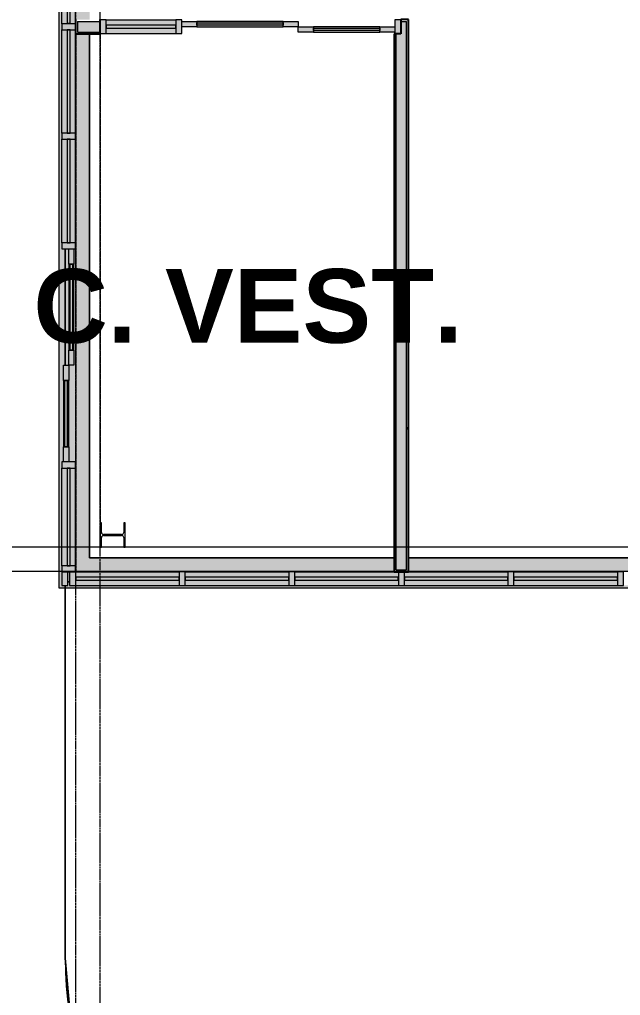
# Model space of a CAD drawing. Header units: inches. Extents: x 25369 to 33161, y -23509 to -20274.
# Drawn here: x 27972.2 to 28170.6, y -22935.4 to -22613.1 of the extents above; entities that cross this region are included whole.
import ezdxf

# ---------------------------------------------------------------- set-up
doc = ezdxf.new("R2010")
doc.units = ezdxf.units.IN
doc.header["$MEASUREMENT"] = 0
doc.linetypes.add('Dash 1_16_', pattern=[0.125, 0.0625, -0.0625])
doc.linetypes.add('Grid Line 1_2_', pattern=[0.875, 0.5, -0.125, 0.125, -0.125])
for name, color, linetype, lineweight in [('A-DETL', 90, 'Continuous', 9), ('A-DOOR', 31, 'Continuous', 9), ('A-FLOR', 192, 'Continuous', 9), ('A-GLAZ-CURT', 52, 'Continuous', 9), ('A-GLAZ-CWMG', 51, 'Continuous', 9), ('A-WALL', 113, 'Continuous', 9), ('A-WALL-PATT', 111, 'Continuous', 25), ('C-TOPO', 7, 'Continuous', 9), ('Conc', 7, 'Continuous', 13), ('I-WALL', 2, 'Continuous', 9), ('L-SITE-WALL', 31, 'Continuous', 9), ('M-AREA-IDEN', 171, 'Continuous', 9), ('S-COLS', 52, 'Continuous', 9), ('S-GRID', 1, 'Continuous', 9)]:
    doc.layers.add(name, color=color, linetype=linetype, lineweight=lineweight)
doc.styles.add('Arial_B', font='arialbd.ttf', dxfattribs={"height": 24.354149})
pattern_1 = [(0, (5929.126, 0), (61.44, 15.36), [2.534, -43.546, 2.534, -43.546, -245.76]), (0, (5929.126, 0), (61.44, 15.36), [-92.16, 2.534, -89.626, 2.534, -43.546, -107.52]), (0, (5929.126, 0), (61.44, 15.36), [-230.4, 2.534, -28.186, 2.534, -74.266]), (120, (5952.166, 7.68), (-44.02215, 45.528601), [2.534, -43.546, 2.534, -43.546, -245.76]), (120, (5952.166, 7.68), (-44.02215, 45.528601), [-92.16, 2.534, -89.626, 2.534, -43.546, -107.52]), (120, (5952.166, 7.68), (-44.02215, 45.528601), [-230.4, 2.534, -28.186, 2.534, -74.266]), (240, (5959.846, 38.4), (-17.41785, -60.888601), [2.534, -43.546, 2.534, -43.546, -245.76]), (240, (5959.846, 38.4), (-17.41785, -60.888601), [-92.16, 2.534, -89.626, 2.534, -43.546, -107.52]), (240, (5959.846, 38.4), (-17.41785, -60.888601), [-230.4, 2.534, -28.186, 2.534, -74.266])]

# ---------------------------------------------------------------- blocks, each defined once
blk = doc.blocks.new('Struct_Xcel_Sports Complex_rvt-2-Overall Floor Plan')
at = {"layer": 'L-SITE-WALL', "lineweight": 5}
h = blk.add_hatch(color=254, dxfattribs=at)
h.paths.add_polyline_path([(22059.27, -22727.24), (22059.27, -22688.8), (22058.14, -22688.8), (22058.14, -22727.24), (22058.77, -22727.24)], flags=0)
h.paths.add_polyline_path([(22061.52, -22790.8), (22066.14, -22790.8), (22066.14, -22617.8), (22061.52, -22617.8), (22061.52, -22688.8), (22061.02, -22688.8), (22061.02, -22727.24), (22059.27, -22727.24), (22059.27, -22759.18), (22061.52, -22759.18), (22061.52, -22762.87)], flags=0)
h.paths.add_polyline_path([(22061.52, -22613.05), (22066.14, -22613.05), (22066.14, -22542.93), (22058.33, -22542.93), (22058.33, -22336.55), (22058.14, -22336.55), (22058.14, -22543.18), (22061.52, -22543.18), (22061.52, -22580.24)], flags=0)
h.paths.add_polyline_path([(22061.64, -21725.27), (22066.14, -21725.27), (22066.14, -21723.23), (22062.29, -21723.26), (22061.92, -21725.15), (22061.67, -21725.26)], flags=0)
h.paths.add_polyline_path([(22061.52, -22336.55), (22061.64, -22336.55), (22061.67, -21722.93), (22066.14, -21722.93), (22066.14, -21649.18), (22058.33, -21649.18), (22058.33, -21182.12), (22058.14, -21182.12), (22058.14, -21649.43), (22061.52, -21649.43), (22061.52, -21651.43), (22058.14, -21651.43), (22058.14, -21686.62), (22061.52, -21686.62), (22061.52, -21722.68), (22058.14, -21722.68), (22058.14, -22298.37), (22061.52, -22298.37), (22061.52, -22334.55)], flags=0)
h.paths.add_polyline_path([(22058.64, -22298.3), (22058.46, -22298.3), (22058.46, -21722.99), (22060.04, -21722.99), (22060.04, -22298.3)], flags=0)
h.paths.add_polyline_path([(22061.64, -21182.12), (22061.64, -21143.68), (22058.33, -21143.68), (22058.33, -20899.55), (22058.14, -20899.55), (22058.14, -21143.93), (22061.52, -21143.93), (22061.52, -21182.12)], flags=0)
h = blk.add_hatch(color=254, dxfattribs=at)
h.paths.add_polyline_path([(25977.95, -22798.8), (25981.02, -22798.8), (25981.02, -22795.43), (26018.08, -22795.43), (26018.08, -22798.8), (26088.45, -22798.8), (26088.45, -22795.43), (26123.27, -22795.43), (26123.27, -22790.8), (25980.77, -22790.8), (25980.77, -22798.62), (25836.27, -22798.62), (25836.27, -22795.3), (25797.58, -22795.3), (25797.58, -22798.62), (25672.89, -22798.62), (25672.83, -22798.48), (25336.81, -22798.43), (25336.81, -22796.91), (25501.08, -22796.91), (25501.08, -22796.55), (25336.74, -22796.55), (25336.74, -22798.62), (25244.4, -22798.62), (25244.4, -22798.8), (25797.83, -22798.8), (25797.83, -22795.43), (25836.02, -22795.43), (25836.02, -22798.8), (25976.39, -22798.8)], flags=0)
h.paths.add_polyline_path([(25170.82, -22798.8), (25243.4, -22798.8), (25243.4, -22798.62), (25112.52, -22798.62), (25112.52, -22795.3), (25074.08, -22795.3), (25074.08, -22795.43), (25112.27, -22795.44), (25112.27, -22798.8), (25170.39, -22798.8)], flags=0)
h.paths.add_polyline_path([(25074.08, -22798.8), (25074.08, -22798.62), (24244.02, -22798.62), (24244.02, -22790.8), (24137.7, -22790.8), (24137.7, -22795.43), (24172.52, -22795.43), (24172.52, -22798.8), (24207.7, -22798.8), (24207.7, -22795.43), (24243.77, -22795.43), (24243.77, -22798.8), (25073.33, -22798.8)], flags=0)
h.paths.add_polyline_path([(23907.48, -22798.8), (23954.52, -22798.8), (23954.52, -22795.43), (24132.95, -22795.43), (24132.95, -22790.8), (23954.27, -22790.8), (23954.27, -22798.62), (23375.52, -22798.62), (23375.52, -22795.3), (22949.77, -22795.28), (22949.77, -22790.8), (22949.27, -22790.8), (22949.24, -22794.66), (22949.02, -22795.12), (22948.57, -22795.3), (22941.9, -22795.28), (22941.47, -22795.1), (22941.27, -22794.6), (22941.27, -22790.8), (22810.7, -22790.8), (22810.7, -22798.62), (22652.4, -22798.62), (22652.4, -22798.8), (22811.39, -22798.8), (22811.39, -22795.43), (22832.58, -22795.43), (22832.58, -22798.8), (22867.77, -22798.8), (22867.77, -22795.43), (22941.02, -22795.43), (22941.02, -22798.8), (23337.08, -22798.8), (23337.08, -22795.43), (23375.27, -22795.43), (23375.27, -22798.8), (23837.3, -22798.8)], flags=0)
h.paths.add_polyline_path([(22651.4, -22798.8), (22651.4, -22798.62), (22458.77, -22798.62), (22458.77, -22795.3), (22420.08, -22795.3), (22420.08, -22798.62), (22314.02, -22798.62), (22314.02, -22790.8), (22171.52, -22790.8), (22171.52, -22795.43), (22313.77, -22795.43), (22313.77, -22798.8), (22420.33, -22798.8), (22420.33, -22795.43), (22458.52, -22795.43), (22458.52, -22798.8), (22644.14, -22798.8)], flags=0)
h.paths.add_polyline_path([(22059.02, -22798.8), (22059.58, -22798.8), (22059.58, -22795.43), (22059.02, -22795.43), (22059.02, -22798.8)], flags=0)
h.paths.add_polyline_path([(22941.33, -22798.48), (22941.33, -22796.91), (23336.77, -22796.91), (23336.77, -22798.48), (22959.98, -22798.48)], flags=0)
h.paths.add_polyline_path([(25505.64, -22796.91), (25517.89, -22796.91), (25517.89, -22795.3), (25505.64, -22795.3)], flags=0)
h.paths.add_polyline_path([(22061.58, -22795.43), (22166.77, -22795.43), (22166.77, -22790.8), (22061.52, -22790.8), (22061.52, -22795.43)], flags=0)
h.paths.add_polyline_path([(26199.02, -22795.43), (26281.52, -22795.43), (26281.52, -22790.8), (26128.02, -22790.8), (26128.02, -22795.43), (26198.02, -22795.43)], flags=0)
h.paths.add_polyline_path([(22941.96, -22794.95), (22948.57, -22794.95), (22948.81, -22794.85), (22948.92, -22794.6), (22948.92, -22790.8), (22941.61, -22790.8), (22941.64, -22794.66), (22941.72, -22794.85)], flags=0)
at = {"layer": 'A-DETL', "linetype": 'Dash 1_16_'}
for p, q in [((22061.64, -22617.8), (22061.64, -22795.3)), ((22069.64, -22617.8), (22069.64, -22779.3)), ((22077.46, -22787.3), (22070.07, -22787.3)), ((22166.77, -22787.3), (22077.89, -22787.3)), ((22309.89, -22787.3), (22171.52, -22787.3)), ((22166.77, -22795.3), (22061.64, -22795.3)), ((22314.02, -22795.3), (22171.52, -22795.3))]:
    blk.add_line(p, q, dxfattribs=at)
at = {"layer": 'A-FLOR', "color": 7}
for p, q in [((22066.14, -22790.8), (22066.14, -22617.8)), ((22166.77, -22790.8), (22066.14, -22790.8)), ((22314.02, -22790.8), (22171.52, -22790.8))]:
    blk.add_line(p, q, dxfattribs=at)
at = {"layer": 'L-SITE-WALL', "color": 7}
for p, q in [((22066.14, -22617.8), (22066.14, -22790.8)), ((22058.14, -22727.24), (22058.14, -22688.8)), ((22066.14, -22790.8), (22166.77, -22790.8)), ((22171.52, -22790.8), (22314.02, -22790.8)), ((22059.58, -22798.8), (22059.02, -22798.8))]:
    blk.add_line(p, q, dxfattribs=at)
blk = doc.blocks.new('W-Wide Flange-Column - B4_C-1389226-Overall Floor Plan')
at = {"layer": 'S-COLS'}
h = blk.add_hatch(dxfattribs=at)
h.set_pattern_fill('FP_17', color=256, style=0, pattern_type=2)
h.set_pattern_definition([(135, (-16854.176, -22073.765), (-19.00703, -19.00703), []), (135, (-16882.976, -22073.765), (-19.00703, -19.00703), [])])
h.paths.add_polyline_path([(4, -3.69), (0.84, -3.69), (0.35, -3.49), (0.14, -3), (0.14, 3), (0.35, 3.49), (0.84, 3.69), (4, 3.69), (4, 4.13), (-4, 4.13), (-4, 3.69), (-0.84, 3.69), (-0.35, 3.49), (-0.14, 3), (-0.14, -3), (-0.35, -3.49), (-0.84, -3.69), (-4, -3.69), (-4, -4.12), (4, -4.12)], flags=0)
at = {"layer": 'S-COLS', "lineweight": 15}
for p, q in [((4, 4.13), (-4, 4.13)), ((-4, 4.13), (-4, 3.69)), ((-4, 3.69), (-0.84, 3.69)), ((0.84, 3.69), (4, 3.69)), ((4, 3.69), (4, 4.13)), ((-0.14, 3), (-0.14, -3)), ((0.14, -3), (0.14, 3)), ((-0.84, -3.69), (-4, -3.69)), ((-4, -3.69), (-4, -4.12)), ((-4, -4.12), (4, -4.12)), ((4, -3.69), (0.84, -3.69)), ((4, -4.12), (4, -3.69))]:
    blk.add_line(p, q, dxfattribs=at)
for centre, start, end in [((-0.84, 3), 0, 90), ((0.84, 3), 90, 180), ((-0.84, -3), 270, 0), ((0.84, -3), 180, 270)]:
    blk.add_arc(centre, 0.691, start, end, dxfattribs=at)
blk = doc.blocks.new('Rectangular Mullion - Exterior 2_ x 4_5_-1142379-Overall Floor Plan')
at = {"layer": 'A-GLAZ-CWMG'}
blk.add_hatch(color=256, dxfattribs=at).paths.add_polyline_path([(-2, -1.5), (-2, 3), (0, 3), (0, -1.5)], flags=0)
at = {"layer": 'A-GLAZ-CWMG', "lineweight": 13}
for p, q in [((-2, 3), (0, 3)), ((-2, -1.5), (-2, 3)), ((0, 3), (0, -1.5)), ((0, -1.5), (-2, -1.5))]:
    blk.add_line(p, q, dxfattribs=at)
blk = doc.blocks.new('System Panel - Glazed-frosted-1142383-Overall Floor Plan')
at = {"layer": 'A-GLAZ-CURT'}
blk.add_hatch(color=256, dxfattribs=at).paths.add_polyline_path([(-17.09, -0.25), (-17.09, -1.25), (17.09, -1.25), (17.09, -0.25)], flags=0)
for p, q in [((17.09, -0.25), (-17.09, -0.25)), ((-17.09, -0.25), (-17.09, -1.25)), ((-17.09, -1.25), (17.09, -1.25)), ((17.09, -1.25), (17.09, -0.25))]:
    blk.add_line(p, q, dxfattribs=at)
blk = doc.blocks.new('Rectangular Mullion - Exterior 2_ x 4_5_-V16-Overall Floor Plan')
at = {"layer": 'A-GLAZ-CWMG'}
h = blk.add_hatch(color=256, dxfattribs=at)
h.paths.add_polyline_path([(22206.33, -22799.93), (22240.52, -22799.93), (22240.52, -22798.18), (22206.33, -22798.18)], flags=0)
h.paths.add_polyline_path([(22206.33, -22797.18), (22240.52, -22797.18), (22240.52, -22795.43), (22206.33, -22795.43)], flags=0)
for p, q in [((22206.33, -22795.43), (22240.52, -22795.43)), ((22206.33, -22799.93), (22240.52, -22799.93))]:
    blk.add_line(p, q, dxfattribs=at)
blk = doc.blocks.new('Rectangular Mullion - Exterior 2_ x 4_5_-1115231-Overall Floor Plan')
at = {"layer": 'A-GLAZ-CWMG'}
blk.add_hatch(color=256, dxfattribs=at).paths.add_polyline_path([(-1, -1.5), (-1, 3), (1, 3), (1, -1.5)], flags=0)
at = {"layer": 'A-GLAZ-CWMG', "lineweight": 13}
for p, q in [((-1, 3), (1, 3)), ((-1, -1.5), (-1, 3)), ((1, 3), (1, -1.5)), ((1, -1.5), (-1, -1.5))]:
    blk.add_line(p, q, dxfattribs=at)
blk = doc.blocks.new('Rectangular Mullion - Exterior 2_ x 4_5_-V17-Overall Floor Plan')
at = {"layer": 'A-GLAZ-CWMG'}
h = blk.add_hatch(color=256, dxfattribs=at)
h.paths.add_polyline_path([(22204.33, -22799.93), (22204.33, -22798.18), (22170.14, -22798.18), (22170.14, -22799.93), (22171.52, -22799.93)], flags=0)
h.paths.add_polyline_path([(22204.33, -22797.18), (22204.33, -22795.43), (22170.14, -22795.43), (22170.14, -22797.18), (22171.52, -22797.18)], flags=0)
for p, q in [((22171.52, -22795.43), (22204.33, -22795.43)), ((22170.14, -22799.93), (22204.33, -22799.93))]:
    blk.add_line(p, q, dxfattribs=at)
blk = doc.blocks.new('System Panel - INSULATED LOW-E GLAZING _SEE ELEVATIONS FOR U-FACTOR_ SHGC_ _ LT_-827433-Overall Floor Plan')
at = {"layer": 'A-GLAZ-CURT', "transparency": 33554649}
blk.add_hatch(color=256, dxfattribs=at).paths.add_polyline_path([(-17.09, -0.25), (-17.09, -1.25), (17.09, -1.25), (17.09, -0.25)], flags=0)
at = {"layer": 'A-GLAZ-CURT'}
for p, q in [((17.09, -0.25), (-17.09, -0.25)), ((-17.09, -0.25), (-17.09, -1.25)), ((-17.09, -1.25), (-17.09, -0.25)), ((17.09, -0.25), (-17.09, -0.25)), ((-17.09, -1.25), (17.09, -1.25)), ((-17.09, -1.25), (17.09, -1.25)), ((17.09, -1.25), (17.09, -0.25)), ((17.09, -0.25), (17.09, -1.25))]:
    blk.add_line(p, q, dxfattribs=at)
blk = doc.blocks.new('Rectangular Mullion - Exterior 2_ x 4_5_-769200-Overall Floor Plan')
at = {"layer": 'A-GLAZ-CWMG'}
h = blk.add_hatch(color=256, dxfattribs=at)
h.paths.add_polyline_path([(24134.33, -22799.93), (24134.33, -22798.18), (24100.14, -22798.18), (24100.14, -22799.93), (24118.04, -22799.93)], flags=0)
h.paths.add_polyline_path([(24100.14, -22797.18), (24134.33, -22797.18), (24134.33, -22795.43), (24100.14, -22795.43)], flags=0)
blk.add_hatch(color=256, dxfattribs=at).paths.add_polyline_path([(24118.04, -22798.18), (24134.33, -22798.18), (24134.33, -22797.18), (24100.14, -22797.18), (24100.14, -22798.18)], flags=0)
for p, q in [((24100.14, -22795.43), (24132.95, -22795.43)), ((24100.14, -22799.93), (24134.33, -22799.93))]:
    blk.add_line(p, q, dxfattribs=at)
blk = doc.blocks.new('Rectangular Mullion - Exterior 2_ x 4_5_-V18-Overall Floor Plan')
at = {"layer": 'A-GLAZ-CWMG'}
h = blk.add_hatch(color=256, dxfattribs=at)
h.paths.add_polyline_path([(22097.77, -22799.93), (22131.95, -22799.93), (22131.95, -22798.18), (22097.77, -22798.18)], flags=0)
h.paths.add_polyline_path([(22097.77, -22797.18), (22131.95, -22797.18), (22131.95, -22795.43), (22097.77, -22795.43)], flags=0)
blk.add_hatch(color=256, dxfattribs=at).paths.add_polyline_path([(22131.95, -22798.18), (22131.95, -22797.18), (22097.77, -22797.18), (22097.77, -22798.18)], flags=0)
for p, q in [((22097.77, -22795.43), (22131.95, -22795.43)), ((22097.77, -22799.93), (22131.95, -22799.93))]:
    blk.add_line(p, q, dxfattribs=at)
blk = doc.blocks.new('Rectangular Mullion - Exterior 2_ x 4_5_-1142387-Overall Floor Plan')
at = {"layer": 'A-GLAZ-CWMG'}
blk.add_hatch(color=256, dxfattribs=at).paths.add_polyline_path([(0, -3), (-2, -3), (-2, 1.5), (0, 1.5)], flags=0)
at = {"layer": 'A-GLAZ-CWMG', "lineweight": 13}
for p, q in [((-2, 1.5), (0, 1.5)), ((-2, -3), (-2, 1.5)), ((0, 1.5), (0, -3)), ((0, -3), (-2, -3))]:
    blk.add_line(p, q, dxfattribs=at)
blk = doc.blocks.new('System Panel - INSULATED LOW-E GLAZING _SEE ELEVATIONS FOR U-FACTOR_ SHGC_ _ LT_-827454-Overall Floor Plan')
at = {"layer": 'A-GLAZ-CURT', "transparency": 33554649}
blk.add_hatch(color=256, dxfattribs=at).paths.add_polyline_path([(17.09, 0.25), (17.09, 1.25), (-17.09, 1.25), (-17.09, 0.25)], flags=0)
at = {"layer": 'A-GLAZ-CURT'}
for p, q in [((17.09, 1.25), (-17.09, 1.25)), ((-17.09, 1.25), (-17.09, 0.25)), ((-17.09, 0.25), (-17.09, 1.25)), ((17.09, 1.25), (-17.09, 1.25)), ((-17.09, 0.25), (17.09, 0.25)), ((-17.09, 0.25), (17.09, 0.25)), ((17.09, 0.25), (17.09, 1.25)), ((17.09, 1.25), (17.09, 0.25))]:
    blk.add_line(p, q, dxfattribs=at)
blk = doc.blocks.new('Rectangular Mullion - Exterior 2_ x 4_5_-V37-Overall Floor Plan')
at = {"layer": 'A-GLAZ-CWMG'}
h = blk.add_hatch(color=256, dxfattribs=at)
h.paths.add_polyline_path([(22061.52, -22614.43), (22061.52, -22580.24), (22059.77, -22580.24), (22059.77, -22614.43)], flags=0)
h.paths.add_polyline_path([(22057.02, -22614.43), (22058.77, -22614.43), (22058.77, -22580.24), (22057.02, -22580.24)], flags=0)
blk.add_hatch(color=256, dxfattribs=at).paths.add_polyline_path([(22059.77, -22614.43), (22059.77, -22580.24), (22058.77, -22580.24), (22058.77, -22614.43)], flags=0)
for p, q in [((22057.02, -22614.43), (22057.02, -22580.24)), ((22061.52, -22613.05), (22061.52, -22580.24))]:
    blk.add_line(p, q, dxfattribs=at)
blk = doc.blocks.new('Rectangular Mullion - Exterior 2_ x 4_5_-1135280-Overall Floor Plan')
at = {"layer": 'A-GLAZ-CWMG'}
h = blk.add_hatch(color=256, dxfattribs=at)
h.paths.add_polyline_path([(26160.83, -22799.93), (26160.83, -22798.18), (26126.64, -22798.18), (26126.64, -22799.93)], flags=0)
h.paths.add_polyline_path([(26127.39, -22797.18), (26160.83, -22797.18), (26160.83, -22795.43), (26126.64, -22795.43), (26126.64, -22797.18)], flags=0)
blk.add_hatch(color=256, dxfattribs=at).paths.add_polyline_path([(26160.83, -22798.18), (26160.83, -22797.18), (26126.64, -22797.18), (26126.64, -22798.18)], flags=0)
for p, q in [((26160.83, -22795.43), (26128.02, -22795.43)), ((26160.83, -22799.93), (26126.64, -22799.93))]:
    blk.add_line(p, q, dxfattribs=at)
blk = doc.blocks.new('Rectangular Mullion - Exterior 2_ x 4_5_-1142343-Overall Floor Plan')
at = {"layer": 'A-GLAZ-CWMG'}
blk.add_hatch(color=256, dxfattribs=at).paths.add_polyline_path([(1, 1.5), (1, -3), (-1, -3), (-1, 1.5)], flags=0)
at = {"layer": 'A-GLAZ-CWMG', "lineweight": 13}
for p, q in [((-1, 1.5), (1, 1.5)), ((-1, -3), (-1, 1.5)), ((1, 1.5), (1, -3)), ((1, -3), (-1, -3))]:
    blk.add_line(p, q, dxfattribs=at)
blk = doc.blocks.new('Rectangular Mullion - Exterior 2_ x 4_5_-1135330-Overall Floor Plan')
at = {"layer": 'A-GLAZ-CWMG'}
h = blk.add_hatch(color=256, dxfattribs=at)
h.paths.add_polyline_path([(22061.52, -22686.8), (22061.52, -22652.62), (22059.77, -22652.62), (22059.77, -22686.8)], flags=0)
h.paths.add_polyline_path([(22057.02, -22686.8), (22058.77, -22686.8), (22058.77, -22652.62), (22057.02, -22652.62)], flags=0)
blk.add_hatch(color=256, dxfattribs=at).paths.add_polyline_path([(22059.77, -22686.8), (22059.77, -22652.62), (22058.77, -22652.62), (22058.77, -22686.8)], flags=0)
for p, q in [((22057.02, -22686.8), (22057.02, -22652.62)), ((22061.52, -22686.8), (22061.52, -22652.62))]:
    blk.add_line(p, q, dxfattribs=at)
blk = doc.blocks.new('Sliding Door - one-1327198-Overall Floor Plan')
at = {"layer": 'A-DOOR'}
h = blk.add_hatch(color=256, dxfattribs=at)
h.paths.add_polyline_path([(3.25, 0.75), (3.25, 2.5), (-1.75, 2.5), (-1.75, 0.75), (0.14, 0.75)], flags=0)
h.paths.add_polyline_path([(-30.19, 0.75), (-30.19, 2.5), (-35.19, 2.5), (-35.19, 0.75)], flags=0)
h = blk.add_hatch(color=256, dxfattribs=at)
h.paths.add_polyline_path([(-1.75, 1.25), (-30.19, 1.25), (-30.19, 0.75), (-1.75, 0.75)], flags=0)
h.paths.add_polyline_path([(-1.75, 2.5), (-30.19, 2.5), (-30.19, 2), (-1.75, 2)], flags=0)
for points in [[(-1.75, 1.25), (-1.75, 2), (-30.19, 2), (-30.19, 1.25)], [(30.19, 0.25), (8.25, 0.25), (8.25, -0.5), (30.19, -0.5)]]:
    blk.add_hatch(color=256, dxfattribs=at).paths.add_polyline_path(points, flags=0)
h = blk.add_hatch(color=256, dxfattribs=at)
h.paths.add_polyline_path([(35.19, 0.75), (30.19, 0.75), (30.19, -1), (35.19, -1)], flags=0)
h.paths.add_polyline_path([(8.25, 0.75), (3.25, 0.75), (3.25, -1), (8.25, -1)], flags=0)
h = blk.add_hatch(color=256, dxfattribs=at)
h.paths.add_polyline_path([(30.19, -0.5), (8.25, -0.5), (8.25, -1), (30.19, -1)], flags=0)
h.paths.add_polyline_path([(30.19, 0.75), (8.25, 0.75), (8.25, 0.25), (30.19, 0.25)], flags=0)
for p, q in [((-35.19, 2.5), (-30.19, 2.5)), ((-30.19, 0.75), (-35.19, 0.75)), ((-30.19, 2.5), (-30.19, 0.75)), ((-1.75, 2.5), (-30.19, 2.5)), ((-30.19, 1.25), (-30.19, 2)), ((-30.19, 2), (-1.75, 2)), ((-1.75, 1.25), (-30.19, 1.25)), ((-30.19, 0.75), (-1.75, 0.75)), ((-1.75, 2.5), (3.25, 2.5)), ((-1.75, 0.75), (-1.75, 2.5)), ((-1.75, 2), (-1.75, 1.25)), ((3.25, 0.75), (-1.75, 0.75)), ((3.25, 2.5), (3.25, 0.75)), ((3.25, -1), (3.25, 0.75)), ((3.25, 0.75), (8.25, 0.75)), ((8.25, 0.75), (8.25, -1)), ((30.19, 0.75), (8.25, 0.75)), ((8.25, -0.5), (8.25, 0.25)), ((8.25, 0.25), (30.19, 0.25)), ((30.19, -1), (30.19, 0.75)), ((30.19, 0.75), (35.19, 0.75)), ((30.19, 0.25), (30.19, -0.5)), ((8.25, -1), (3.25, -1)), ((30.19, -0.5), (8.25, -0.5)), ((8.25, -1), (30.19, -1)), ((35.19, -1), (30.19, -1))]:
    blk.add_line(p, q, dxfattribs=at)
blk = doc.blocks.new('System Panel - INSULATED LOW-E GLAZING _SEE ELEVATIONS FOR U-FACTOR_ SHGC_ _ LT_-1142391-Overall Floor Plan')
at = {"layer": 'A-GLAZ-CURT', "transparency": 33554649}
blk.add_hatch(color=256, dxfattribs=at).paths.add_polyline_path([(16.13, 1.25), (-16.13, 1.25), (-16.13, 0.25), (16.13, 0.25)], flags=0)
at = {"layer": 'A-GLAZ-CURT'}
for p, q in [((16.13, 1.25), (-16.13, 1.25)), ((-16.13, 1.25), (-16.13, 0.25)), ((-16.13, 0.25), (-16.13, 1.25)), ((16.13, 1.25), (-16.13, 1.25)), ((-16.13, 0.25), (16.13, 0.25)), ((-16.13, 0.25), (16.13, 0.25)), ((16.13, 0.25), (16.13, 1.25)), ((16.13, 1.25), (16.13, 0.25))]:
    blk.add_line(p, q, dxfattribs=at)
blk = doc.blocks.new('Rectangular Mullion - Exterior 2_ x 4_5_-1135332-Overall Floor Plan')
at = {"layer": 'A-GLAZ-CWMG'}
h = blk.add_hatch(color=256, dxfattribs=at)
h.paths.add_polyline_path([(22058.77, -22793.43), (22058.77, -22761.18), (22057.02, -22761.18), (22057.02, -22793.43)], flags=0)
h.paths.add_polyline_path([(22059.77, -22793.43), (22061.52, -22793.43), (22061.52, -22761.18), (22059.77, -22761.18), (22059.77, -22762.87)], flags=0)
blk.add_hatch(color=256, dxfattribs=at).paths.add_polyline_path([(22059.77, -22793.43), (22059.77, -22761.18), (22058.77, -22761.18), (22058.77, -22793.43)], flags=0)
for p, q in [((22057.02, -22793.43), (22057.02, -22761.18)), ((22061.52, -22793.43), (22061.52, -22761.18))]:
    blk.add_line(p, q, dxfattribs=at)
blk = doc.blocks.new('Sliding Door - one-1327540-Overall Floor Plan')
at = {"layer": 'A-DOOR'}
h = blk.add_hatch(color=256, dxfattribs=at)
h.paths.add_polyline_path([(3.25, 0.75), (3.25, 2.5), (-1.75, 2.5), (-1.75, 0.75)], flags=0)
h.paths.add_polyline_path([(-30.19, 0.75), (-30.19, 2.5), (-35.19, 2.5), (-35.19, 0.75)], flags=0)
h = blk.add_hatch(color=256, dxfattribs=at)
h.paths.add_polyline_path([(-30.19, 0.75), (-1.75, 0.75), (-1.75, 1.25), (-30.19, 1.25)], flags=0)
h.paths.add_polyline_path([(-1.75, 2), (-1.75, 2.5), (-30.19, 2.5), (-30.19, 2)], flags=0)
for points in [[(-1.75, 1.25), (-1.75, 2), (-30.19, 2), (-30.19, 1.25)], [(8.25, -0.5), (30.19, -0.5), (30.19, 0.25), (8.25, 0.25)]]:
    blk.add_hatch(color=256, dxfattribs=at).paths.add_polyline_path(points, flags=0)
h = blk.add_hatch(color=256, dxfattribs=at)
h.paths.add_polyline_path([(8.25, -1), (8.25, 0.75), (3.25, 0.75), (3.25, -1)], flags=0)
h.paths.add_polyline_path([(30.19, -1), (35.19, -1), (35.19, 0.75), (30.19, 0.75)], flags=0)
h = blk.add_hatch(color=256, dxfattribs=at)
h.paths.add_polyline_path([(8.25, -1), (30.19, -1), (30.19, -0.5), (8.25, -0.5)], flags=0)
h.paths.add_polyline_path([(21.02, 0.25), (30.19, 0.25), (30.19, 0.75), (8.25, 0.75), (8.25, 0.25)], flags=0)
for p, q in [((-35.19, 2.5), (-30.19, 2.5)), ((-30.19, 0.75), (-35.19, 0.75)), ((-30.19, 2.5), (-30.19, 0.75)), ((-1.75, 2.5), (-30.19, 2.5)), ((-30.19, 1.25), (-30.19, 2)), ((-30.19, 2), (-1.75, 2)), ((-1.75, 1.25), (-30.19, 1.25)), ((-30.19, 0.75), (-1.75, 0.75)), ((-1.75, 2.5), (3.25, 2.5)), ((-1.75, 0.75), (-1.75, 2.5)), ((-1.75, 2), (-1.75, 1.25)), ((3.25, 0.75), (-1.75, 0.75)), ((3.25, 2.5), (3.25, 0.75)), ((3.25, -1), (3.25, 0.75)), ((3.25, 0.75), (8.25, 0.75)), ((8.25, 0.75), (8.25, -1)), ((30.19, 0.75), (8.25, 0.75)), ((8.25, -0.5), (8.25, 0.25)), ((8.25, 0.25), (30.19, 0.25)), ((30.19, -1), (30.19, 0.75)), ((30.19, 0.75), (35.19, 0.75)), ((30.19, 0.25), (30.19, -0.5)), ((8.25, -1), (3.25, -1)), ((30.19, -0.5), (8.25, -0.5)), ((8.25, -1), (30.19, -1)), ((35.19, -1), (30.19, -1))]:
    blk.add_line(p, q, dxfattribs=at)
blk = doc.blocks.new('System Panel - INSULATED LOW-E GLAZING _SEE ELEVATIONS FOR U-FACTOR_ SHGC_ _ LT_-1327541-Overall Floor Plan')
at = {"layer": 'A-GLAZ-CURT', "transparency": 33554649}
blk.add_hatch(color=256, dxfattribs=at).paths.add_polyline_path([(-11.5, -0.25), (-11.5, -1.25), (11.5, -1.25), (11.5, -0.25)], flags=0)
at = {"layer": 'A-GLAZ-CURT'}
for p, q in [((11.5, -0.25), (-11.5, -0.25)), ((-11.5, -0.25), (-11.5, -1.25)), ((-11.5, -1.25), (-11.5, -0.25)), ((11.5, -0.25), (-11.5, -0.25)), ((-11.5, -1.25), (11.5, -1.25)), ((-11.5, -1.25), (11.5, -1.25)), ((11.5, -1.25), (11.5, -0.25)), ((11.5, -0.25), (11.5, -1.25))]:
    blk.add_line(p, q, dxfattribs=at)
blk = doc.blocks.new('Rectangular Mullion - Exterior 2_ x 4_5_-1327537-Overall Floor Plan')
at = {"layer": 'A-GLAZ-CWMG'}
h = blk.add_hatch(color=256, dxfattribs=at)
h.paths.add_polyline_path([(22094.64, -22617.68), (22094.64, -22615.93), (22071.64, -22615.93), (22071.64, -22617.68)], flags=0)
h.paths.add_polyline_path([(22071.64, -22614.93), (22094.64, -22614.93), (22094.64, -22613.18), (22071.64, -22613.18), (22071.64, -22613.68)], flags=0)
blk.add_hatch(color=256, dxfattribs=at).paths.add_polyline_path([(22094.64, -22615.93), (22094.64, -22614.93), (22071.64, -22614.93), (22071.64, -22615.93)], flags=0)
for p, q in [((22071.64, -22613.18), (22094.64, -22613.18)), ((22071.64, -22617.68), (22094.64, -22617.68))]:
    blk.add_line(p, q, dxfattribs=at)
blk = doc.blocks.new('Rectangular Mullion - Exterior 2_ x 4_5_-1142494-Overall Floor Plan')
at = {"layer": 'A-GLAZ-CWMG'}
blk.add_hatch(color=256, dxfattribs=at).paths.add_polyline_path([(-2, 3), (0, 3), (0, -1.5), (-2, -1.5)], flags=0)
at = {"layer": 'A-GLAZ-CWMG', "lineweight": 13}
for p, q in [((-2, 3), (0, 3)), ((-2, -1.5), (-2, 3)), ((0, 3), (0, -1.5)), ((0, -1.5), (-2, -1.5))]:
    blk.add_line(p, q, dxfattribs=at)
blk = doc.blocks.new('Rectangular Mullion - Exterior 2_ x 4_5_-1327247-Overall Floor Plan')
at = {"layer": 'A-GLAZ-CWMG'}
blk.add_hatch(color=256, dxfattribs=at).paths.add_polyline_path([(0, -1.5), (0, 3), (-2, 3), (-2, -1.5)], flags=0)
at = {"layer": 'A-GLAZ-CWMG', "lineweight": 13}
for p, q in [((0, 3), (-2, 3)), ((-2, 3), (-2, -1.5)), ((0, -1.5), (0, 3)), ((-2, -1.5), (0, -1.5))]:
    blk.add_line(p, q, dxfattribs=at)

msp = doc.modelspace()

# ---------------------------------------------------------------- hatches: boundary and pattern name
at = {"layer": 'A-WALL-PATT', "lineweight": 9}
h = msp.add_hatch(dxfattribs=at)
h.set_pattern_fill('FP_15', color=256, style=0, pattern_type=2)
h.set_pattern_definition(pattern_1)
h.paths.add_polyline_path([(28096.52, -22795.43), (28100.64, -22795.43), (28100.64, -22613.68), (28100.02, -22613.68), (28100.02, -22794.8), (28096.52, -22794.8)], flags=0)
h = msp.add_hatch(dxfattribs=at)
h.set_pattern_fill('FP_15', color=256, style=0, pattern_type=2)
h.set_pattern_definition(pattern_1)
h.paths.add_polyline_path([(28095.89, -22795.43), (28096.52, -22795.43), (28096.52, -22617.8), (28095.89, -22617.8), (28095.89, -22724.13)], flags=0)
at = {"layer": 'I-WALL', "lineweight": 5}
h = msp.add_hatch(color=256, dxfattribs=at)
h.paths.add_polyline_path([(28100.02, -22617.18), (28100.02, -22613.68), (28098.14, -22613.68), (28098.14, -22617.18)], flags=0)
h.paths.add_polyline_path([(27991.27, -22617.18), (27998.77, -22617.18), (27998.77, -22613.68), (27991.27, -22613.68)], flags=0)
msp.add_hatch(color=256, dxfattribs=at).paths.add_polyline_path([(28096.52, -22794.8), (28100.02, -22794.8), (28100.02, -22617.18), (28098.14, -22617.18), (28098.14, -22617.8), (28096.52, -22617.8), (28096.52, -22724.13)], flags=0)
at = {"layer": 'L-SITE-WALL', "lineweight": 5}
msp.add_hatch(color=256, dxfattribs=at).paths.add_polyline_path([(27985.27, -22798.8), (27986.14, -22798.8), (27986.14, -22759.18), (27986.64, -22759.18), (27986.64, -22727.24), (27987.27, -22727.24), (27987.27, -22688.8), (27986.14, -22688.8), (27986.14, -22543.18), (27987.27, -22543.18), (27987.27, -22336.55), (27986.14, -22336.55), (27986.14, -22298.37), (27987.27, -22298.37), (27987.27, -21722.68), (27986.14, -21722.68), (27986.14, -21686.62), (27987.27, -21686.62), (27987.27, -21651.43), (27986.14, -21651.43), (27986.14, -21649.43), (27987.27, -21649.43), (27987.27, -21182.12), (27986.14, -21182.12), (27986.14, -21143.93), (27987.27, -21143.93), (27987.27, -20891.55), (27985.27, -20891.55), (27985.27, -22795.43)], flags=0)
h = msp.add_hatch(color=256, dxfattribs=at)
h.paths.add_polyline_path([(32187.82, -22800.8), (32216.02, -22800.8), (32216.02, -22798.8), (32215.14, -22798.8), (32215.14, -22799.93), (32017.58, -22799.93), (32017.58, -22798.8), (31947.2, -22798.8), (31947.2, -22799.93), (31910.14, -22799.93), (31910.14, -22798.8), (31765.14, -22798.8), (31765.14, -22799.93), (31726.95, -22799.93), (31726.95, -22798.8), (31173.53, -22798.8), (31173.53, -22800.8), (32152.73, -22800.8)], flags=0)
h.paths.add_polyline_path([(31163.21, -22799.27), (31163.06, -22799.4), (31163.21, -22799.33)], flags=0)
h.paths.add_polyline_path([(31169.33, -22799.27), (31169.39, -22799.4), (31169.56, -22799.39), (31169.36, -22799.28)], flags=0)
h.paths.add_polyline_path([(31161.87, -22800.8), (31161.92, -22800.72), (31161.87, -22800.58), (31161.87, -22799.4), (31162.72, -22799.4), (31162.75, -22799.25), (31164.31, -22799.13), (31169.33, -22799.21), (31169.35, -22799.26), (31169.84, -22799.29), (31169.84, -22799.37), (31169.9, -22799.4), (31170.67, -22799.4), (31170.67, -22800.8), (31172.53, -22800.8), (31172.53, -22798.8), (31041.39, -22798.8), (31041.39, -22799.93), (31003.2, -22799.93), (31003.2, -22798.8), (30172.89, -22798.8), (30172.89, -22799.93), (30136.83, -22799.93), (30136.83, -22798.8), (30101.64, -22798.8), (30101.64, -22799.93), (29883.64, -22799.93), (29883.64, -22798.8), (29304.39, -22798.8), (29304.39, -22799.93), (29266.2, -22799.93), (29266.2, -22798.8), (28870.14, -22798.8), (28870.14, -22799.93), (28796.89, -22799.93), (28796.89, -22798.8), (28761.7, -22798.8), (28761.7, -22799.93), (28740.52, -22799.93), (28740.52, -22798.8), (28581.53, -22798.8), (28581.53, -22800.8), (31161.36, -22800.8)], flags=0)
h.paths.add_polyline_path([(31162.31, -22800.8), (31162.31, -22800.72), (31162.29, -22800.8)], flags=0)
h.paths.add_polyline_path([(31170.18, -22800.8), (31170.27, -22800.72), (31170.22, -22800.71)], flags=0)
h.paths.add_polyline_path([(28571.21, -22799.27), (28571.06, -22799.4), (28571.21, -22799.33)], flags=0)
h.paths.add_polyline_path([(28577.33, -22799.27), (28577.39, -22799.4), (28577.45, -22799.33), (28577.36, -22799.28)], flags=0)
h.paths.add_polyline_path([(28555.72, -22800.8), (28569.92, -22800.72), (28569.87, -22800.58), (28569.87, -22799.4), (28570.72, -22799.4), (28570.75, -22799.25), (28572.31, -22799.13), (28577.33, -22799.21), (28577.35, -22799.26), (28577.84, -22799.29), (28577.84, -22799.37), (28577.9, -22799.4), (28578.67, -22799.4), (28578.67, -22800.8), (28580.53, -22800.8), (28580.53, -22798.8), (28387.64, -22798.8), (28387.64, -22799.93), (28349.45, -22799.93), (28349.45, -22798.8), (28242.89, -22798.8), (28242.89, -22799.93), (27988.7, -22799.93), (27988.7, -22798.8), (27988.14, -22798.8), (27988.14, -22799.93), (27986.14, -22799.93), (27986.14, -22798.8), (27985.27, -22798.8), (27985.27, -22800.8), (28538.18, -22800.8)], flags=0)

# ---------------------------------------------------------------- linework, layer by layer
at = {"layer": 'A-WALL'}
for p, q in [((27991.27, -22613.68), (27991.27, -22617.18)), ((27991.27, -22613.68), (27998.77, -22613.68)), ((28098.14, -22613.68), (28100.02, -22613.68)), ((28100.02, -22794.8), (28100.02, -22613.68)), ((27991.27, -22617.18), (27998.77, -22617.18)), ((28096.52, -22794.8), (28096.52, -22617.8)), ((28096.52, -22794.8), (28100.02, -22794.8))]:
    msp.add_line(p, q, dxfattribs=at)
at = {"layer": 'C-TOPO'}
for p, q in [((27987.27, -22688.8), (27987.27, -22727.24)), ((27987.27, -22727.24), (27987.27, -22688.8)), ((27987.27, -22799.93), (27987.27, -22923.08)), ((27987.27, -22923.08), (27987.27, -22799.93)), ((27987.27, -22923.08), (27989.09, -22943.92)), ((27989.09, -22943.92), (27987.27, -22923.08))]:
    msp.add_line(p, q, dxfattribs=at)
at = {"layer": 'Conc'}
msp.add_line((27987.27, -22799.93), (27987.27, -22923.09), dxfattribs=at)
msp.add_arc((28107.27, -22923.09), 120, 180, 247.7204, dxfattribs=at)
at = {"layer": 'I-WALL', "lineweight": 25}
for p, q in [((27990.64, -22613.05), (27990.64, -22617.8)), ((27998.77, -22617.8), (27998.77, -22613.05)), ((28100.64, -22613.05), (28098.14, -22613.05)), ((28098.14, -22613.05), (28098.14, -22617.8)), ((28100.64, -22795.43), (28100.64, -22613.05)), ((27990.64, -22617.8), (27998.77, -22617.8)), ((28095.89, -22617.8), (28095.89, -22795.43)), ((28098.14, -22617.8), (28095.89, -22617.8)), ((28095.89, -22795.43), (28100.64, -22795.43))]:
    msp.add_line(p, q, dxfattribs=at)
at = {"layer": 'L-SITE-WALL'}
for p, q in [((27985.27, -22800.8), (27985.27, -20889.55)), ((27987.27, -22688.8), (27987.27, -22727.24)), ((27988.14, -22798.8), (27988.7, -22798.8)), ((28569.95, -22800.8), (27985.27, -22800.8))]:
    msp.add_line(p, q, dxfattribs=at)
at = {"layer": 'S-GRID', "linetype": 'Grid Line 1_2_'}
for p, q in [((27998.77, -23155.1), (27998.77, -20370)), ((27990.77, -22996.34), (27990.77, -20466)), ((32356.47, -22787.3), (27400.49, -22787.3)), ((32648.19, -22787.3), (27719.33, -22787.3)), ((32260.47, -22795.3), (27496.49, -22795.3)), ((32552.19, -22795.3), (27844.64, -22795.3))]:
    msp.add_line(p, q, dxfattribs=at)

# ---------------------------------------------------------------- block references
at = {"lineweight": 5}
msp.add_blockref('Struct_Xcel_Sports Complex_rvt-2-Overall Floor Plan', (5929.13, 0), dxfattribs=at)
at = {"layer": 'A-DOOR'}
msp.add_blockref('Sliding Door - one-1327540-Overall Floor Plan', (28060.95, -22616.18), dxfattribs=at)
at = {"layer": 'A-DOOR', "rotation": 270.0000000000001}
msp.add_blockref('Sliding Door - one-1327198-Overall Floor Plan', (27987.64, -22723.99), dxfattribs=at)
at = {"layer": 'A-GLAZ-CURT'}
for name, p, rotation in [('System Panel - INSULATED LOW-E GLAZING _SEE ELEVATIONS FOR U-FACTOR_ SHGC_ _ LT_-827454-Overall Floor Plan', (27987.64, -22597.33), 270.0000000000001), ('System Panel - INSULATED LOW-E GLAZING _SEE ELEVATIONS FOR U-FACTOR_ SHGC_ _ LT_-827454-Overall Floor Plan', (27987.64, -22633.52), 270.0000000000001), ('System Panel - INSULATED LOW-E GLAZING _SEE ELEVATIONS FOR U-FACTOR_ SHGC_ _ LT_-1327541-Overall Floor Plan', (28012.27, -22616.18), 180), ('System Panel - INSULATED LOW-E GLAZING _SEE ELEVATIONS FOR U-FACTOR_ SHGC_ _ LT_-827454-Overall Floor Plan', (27987.64, -22669.71), 270.0000000000001), ('System Panel - INSULATED LOW-E GLAZING _SEE ELEVATIONS FOR U-FACTOR_ SHGC_ _ LT_-1142391-Overall Floor Plan', (27987.64, -22777.3), 270.0000000000001), ('System Panel - INSULATED LOW-E GLAZING _SEE ELEVATIONS FOR U-FACTOR_ SHGC_ _ LT_-827433-Overall Floor Plan', (28007.8, -22798.43), 180), ('System Panel - INSULATED LOW-E GLAZING _SEE ELEVATIONS FOR U-FACTOR_ SHGC_ _ LT_-827433-Overall Floor Plan', (28043.99, -22798.43), 180), ('System Panel - INSULATED LOW-E GLAZING _SEE ELEVATIONS FOR U-FACTOR_ SHGC_ _ LT_-827433-Overall Floor Plan', (28080.17, -22798.43), 180), ('System Panel - Glazed-frosted-1142383-Overall Floor Plan', (28116.36, -22798.43), 180), ('System Panel - Glazed-frosted-1142383-Overall Floor Plan', (28152.55, -22798.43), 180)]:
    msp.add_blockref(name, p, dxfattribs=dict(at, rotation=rotation))
at = {"layer": 'A-GLAZ-CWMG'}
for name, p in [('Rectangular Mullion - Exterior 2_ x 4_5_-V37-Overall Floor Plan', (5929.13, 0)), ('Rectangular Mullion - Exterior 2_ x 4_5_-1327537-Overall Floor Plan', (5929.13, 0)), ('Rectangular Mullion - Exterior 2_ x 4_5_-1327247-Overall Floor Plan', (28098.14, -22616.18)), ('Rectangular Mullion - Exterior 2_ x 4_5_-1135330-Overall Floor Plan', (5929.13, 0)), ('Rectangular Mullion - Exterior 2_ x 4_5_-1135332-Overall Floor Plan', (5929.13, 0)), ('Rectangular Mullion - Exterior 2_ x 4_5_-V18-Overall Floor Plan', (5892.94, 0)), ('Rectangular Mullion - Exterior 2_ x 4_5_-V18-Overall Floor Plan', (5929.13, 0)), ('Rectangular Mullion - Exterior 2_ x 4_5_-769200-Overall Floor Plan', (3962.94, 0)), ('Rectangular Mullion - Exterior 2_ x 4_5_-V17-Overall Floor Plan', (5929.13, 0)), ('Rectangular Mullion - Exterior 2_ x 4_5_-V16-Overall Floor Plan', (5929.13, 0))]:
    msp.add_blockref(name, p, dxfattribs=at)
at = {"layer": 'A-GLAZ-CWMG', "extrusion": (0, 0, -1)}
for name, p in [('Rectangular Mullion - Exterior 2_ x 4_5_-1142494-Overall Floor Plan', (-27998.77, -22616.18)), ('Rectangular Mullion - Exterior 2_ x 4_5_-1115231-Overall Floor Plan', (-28024.77, -22616.18)), ('Rectangular Mullion - Exterior 2_ x 4_5_-1142379-Overall Floor Plan', (-27986.14, -22798.43)), ('Rectangular Mullion - Exterior 2_ x 4_5_-1115231-Overall Floor Plan', (-27989.7, -22798.43)), ('Rectangular Mullion - Exterior 2_ x 4_5_-1115231-Overall Floor Plan', (-28025.89, -22798.43)), ('Rectangular Mullion - Exterior 2_ x 4_5_-1115231-Overall Floor Plan', (-28062.08, -22798.43)), ('Rectangular Mullion - Exterior 2_ x 4_5_-1115231-Overall Floor Plan', (-28098.27, -22798.43)), ('Rectangular Mullion - Exterior 2_ x 4_5_-1115231-Overall Floor Plan', (-28134.45, -22798.43)), ('Rectangular Mullion - Exterior 2_ x 4_5_-1115231-Overall Floor Plan', (-28170.64, -22798.43))]:
    msp.add_blockref(name, p, dxfattribs=at)
at = {"layer": 'A-GLAZ-CWMG', "extrusion": (0, 0, -1), "rotation": 269.9999999999999}
for name, p in [('Rectangular Mullion - Exterior 2_ x 4_5_-1142343-Overall Floor Plan', (-27987.64, -22615.43)), ('Rectangular Mullion - Exterior 2_ x 4_5_-1142343-Overall Floor Plan', (-27987.64, -22651.62)), ('Rectangular Mullion - Exterior 2_ x 4_5_-1142343-Overall Floor Plan', (-27987.64, -22687.8)), ('Rectangular Mullion - Exterior 2_ x 4_5_-1142343-Overall Floor Plan', (-27987.64, -22760.18)), ('Rectangular Mullion - Exterior 2_ x 4_5_-1142387-Overall Floor Plan', (-27987.64, -22795.43))]:
    msp.add_blockref(name, p, dxfattribs=at)
at = {"layer": 'A-GLAZ-CWMG', "rotation": 270}
msp.add_blockref('Rectangular Mullion - Exterior 2_ x 4_5_-1135280-Overall Floor Plan', (50786.07, 3510.21), dxfattribs=at)
at = {"layer": 'S-COLS', "rotation": 269.9999999999997}
msp.add_blockref('W-Wide Flange-Column - B4_C-1389226-Overall Floor Plan', (28002.89, -22783.3), dxfattribs=at)

# ---------------------------------------------------------------- texts
at = {"layer": 'M-AREA-IDEN', "insert": (28047.64, -22695.45), "char_height": 24.354, "width": 164.16, "attachment_point": 2, "line_spacing_factor": 0.938532, "style": 'Arial_B'}
msp.add_mtext('C. VEST.', dxfattribs=at)

doc.saveas('drawing.dxf')
